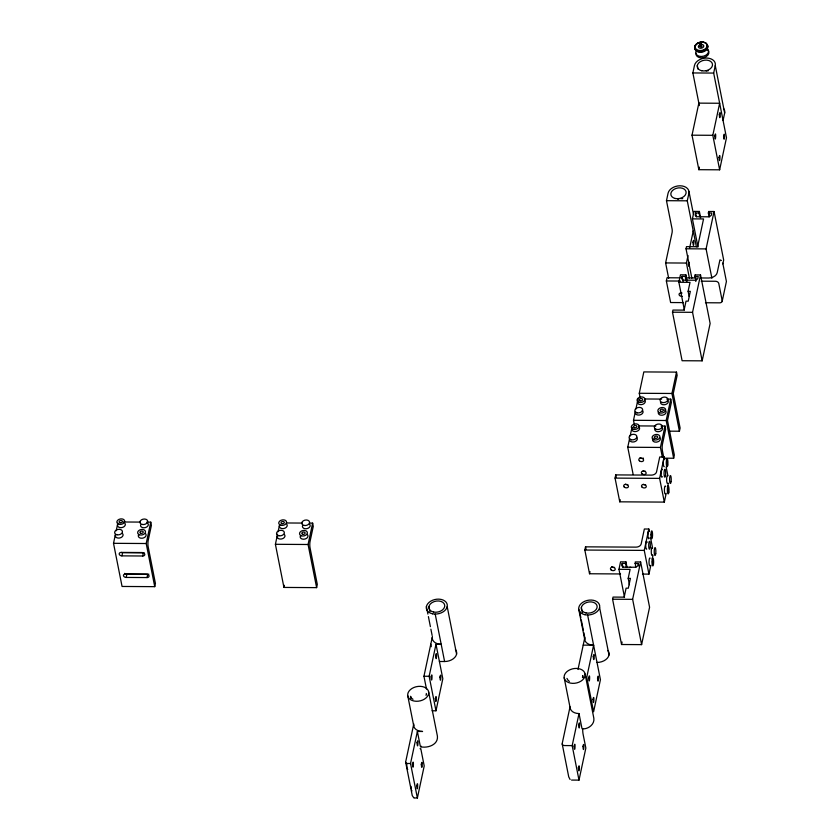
<?xml version="1.0" encoding="UTF-8"?>
<svg xmlns="http://www.w3.org/2000/svg" width="840" height="840" viewBox="0 0 840 840"><rect width="100%" height="100%" fill="white"/><g stroke="black" fill="none" stroke-linecap="round" stroke-linejoin="round"><path stroke-width="1.26" d="M689.336 264.075C689.125 270.68 687.267 260.736 689.189 262.395M146.832 522.134L150.759 522.155L151.4 525.389L148.208 540.341A4.557 0.935 -89.7 0 0 148.166 546.788L155.421 583.443L154.739 586.656L122.062 586.457L113.516 543.323L115.395 534.524M116.204 530.754L117.81 523.215M121.936 555.87A2.425 1.691 12 0 1 119.217 554.127A2.425 1.691 12 0 1 121.254 552.416L142.054 552.542A2.425 1.691 12 0 1 144.764 554.284A2.425 1.691 12 0 1 142.737 555.996L121.936 555.87L122.619 552.668L143.419 552.794A2.425 1.691 12 0 0 144.018 552.731M126.21 577.437A2.425 1.691 12 0 1 123.491 575.694A2.425 1.691 12 0 1 125.528 573.982L146.317 574.109A2.425 1.691 12 0 1 149.037 575.851A2.425 1.691 12 0 1 147 577.563L126.21 577.437L126.892 574.235L147.683 574.35A2.425 1.691 12 0 0 148.827 574.13M142.737 555.996L143.419 552.794M154.739 586.656L146.202 543.522L150.759 522.155M147 577.563L147.683 574.35M310.023 523.11L312.637 523.131L313.278 526.365L310.086 541.317A4.557 0.935 -89.7 0 0 310.044 547.764L317.3 584.42L316.617 587.633L283.941 587.433L275.405 544.299L277.546 534.24M278.082 531.731L279.426 525.452M283.941 587.433L284.393 585.291M316.617 587.633L308.081 544.499L312.637 523.131M413.774 723.933L405.678 761.859A2.279 1.575 -11.2 0 0 407.568 763.476L410.54 763.497L417.375 731.441L422.583 731.472A10.626 7.329 -11.2 0 1 413.658 724.909M426.479 689.042L423.948 676.252L432.38 636.731A10.626 7.329 -11.2 0 0 441.189 644.27L435.992 644.238L429.145 676.284L435.981 710.798L432.086 710.766M414.404 797.979L417.375 798L424.211 765.954L420.798 748.702L420.053 748.692M435.981 710.798L442.817 678.741L435.992 644.238M620.54 573.951L589.533 573.762L584.84 550.043L585.522 546.84L636.027 547.134A4.557 3.14 -11.2 0 0 641.172 543.963L644.364 529L648.816 529.032L649.309 531.531M699.342 105.599L692.874 72.944L694.47 65.468A10.626 7.329 -11.2 0 1 706.461 58.044A10.626 7.329 -11.2 0 1 715.271 65.583L724.658 113.033L723.062 120.508M668.661 278.26L665.616 262.93L672.053 232.796A2.73 0.567 -89.7 0 0 672.074 228.931L666.477 200.686L668.073 193.21A10.626 7.329 -11.2 0 1 680.075 185.787A10.626 7.329 -11.2 0 1 688.874 193.337L687.278 200.812L692.874 229.058A2.73 0.567 -89.7 0 1 692.843 232.922L689.63 247.989M589.533 573.762L589.995 571.63M666.204 493.3L664.325 502.1L619.763 501.827L615.058 478.107L615.741 474.905L651.399 475.115A4.557 3.14 -11.2 0 0 656.534 471.944L659.726 456.981L664.188 457.013L664.682 459.512M569.94 707.27L562.233 743.411A3.035 2.09 -11.2 0 0 564.743 745.563L572.176 745.615L579.012 713.559A10.626 7.329 -11.2 0 1 570.087 706.997M578.004 669.48L584.798 637.644L583.8 632.615M692.013 135.188L698.849 103.131L719.649 103.257L712.814 135.303L719.639 169.816L698.849 169.691L692.013 135.188L712.814 135.303M633.161 474.558L627.753 447.237L629.633 438.438M630.168 435.929L632.048 427.13M634.431 425.009L633.497 420.305L635.376 411.506M635.912 408.996L638.064 398.937M640.196 397.981L639.272 393.288L643.828 371.921L676.505 372.12L677.145 375.354L673.271 393.508L680.106 428.022L679.424 431.225L668.966 431.161M683.519 302.61L670.625 302.536L666.351 280.969L667.034 277.767L680.033 277.841M619.763 501.827L620.214 499.695M719.639 169.816L726.485 137.76L713.675 73.07L715.271 65.583M584.798 637.644A10.626 7.329 -11.2 0 0 593.607 645.194L586.761 677.24L593.597 711.743L600.432 679.697L587.622 614.996M698.849 169.691L699.395 167.129M695.814 281.494L695.153 274.921L700.529 274.932L710.136 323.453L702.156 360.843L682.101 360.728L672.494 312.197L672.956 310.065L684.096 310.128L686.007 301.161L688.233 301.171L690.333 291.344L688.107 291.322L689.105 296.363M684.359 309.96L678.877 282.282L680.474 274.806L685.85 274.858L687.089 281.148M691.845 278.156L686.028 248.787L686.49 246.645L697.63 246.719L703.553 218.935L692.412 218.873L697.977 246.96M692.412 218.873L694.008 211.397L699.384 211.449L700.623 217.739M635.659 567.315L635.24 561.939L640.615 561.95L649.582 607.236L641.602 644.626L621.548 644.511L612.581 599.225L613.043 597.082L624.183 597.156L626.094 588.178L628.32 588.189L630.42 578.361L628.194 578.351L629.454 584.724M624.519 597.345L618.965 569.31L620.561 561.834L625.937 561.887L626.945 566.979M685.85 274.858L685.514 276.413L682.101 276.392L681.629 278.607L682.92 280.151L695.814 280.224L697.767 278.702L698.24 276.486L694.817 276.465M699.384 211.449L699.048 212.993L695.635 212.972L695.163 215.187L696.454 216.731L709.349 216.815L711.291 215.292L711.764 213.066L708.351 213.045L709.097 216.825M625.937 561.887L625.601 563.43L622.188 563.409L621.716 565.625L623.007 567.178L635.901 567.252L637.854 565.73L638.327 563.504L634.904 563.482M689.451 278.387L686.417 263.057L688.023 255.518M571.578 780.077L579.001 780.119L585.848 748.062L583.065 734.045A4.557 0.724 87.7 0 1 582.74 728.553M688.107 291.322L690.018 282.356L678.877 282.282M628.194 578.351L630.105 569.373L618.965 569.31M708.351 213.045L708.687 211.502L714.063 211.512L723.671 260.033L722.851 263.886M662.403 457.391L660.429 447.437L664.997 426.069L661.07 426.048M664.503 458.189L673.659 458.241L666.183 420.504L670.74 399.137L666.824 399.116M679.424 431.225L671.948 393.477L676.505 372.12M621.548 644.511L622.083 642.023M702.156 360.843L692.549 312.322L700.529 274.932M711.9 278.271L706.083 248.903L714.063 211.512M641.602 644.626L632.635 599.34L640.615 561.95M642.495 574.077L648.952 574.119L644.259 550.4L648.816 529.032M664.325 502.1L659.621 478.38L664.188 457.013M648.952 574.119L650.832 565.32M652.176 559.041L652.974 555.272M667.538 487.022L668.346 483.252M673.659 458.241L674.341 455.038L667.506 420.536L671.38 402.37L670.74 399.137M722.19 301.245L726.411 281.463L722.778 263.099M426.038 695.394L426.258 694.649M582.466 677.481L582.74 675.549L583.212 677.901M697.525 51.114A6.069 4.19 -11.2 0 0 701.946 51.566L703.574 51.146A6.531 4.505 -11.2 0 0 707.249 44.888M583.643 728.879C589.008 728.606 594.741 724.028 593.838 718.221L585.091 674.016A10.626 7.329 -11.2 0 0 568.407 670.562A10.626 7.329 -11.2 0 0 570.402 683.099A10.626 7.329 -11.2 0 0 585.091 674.016M692.874 72.944L713.675 73.07M666.477 200.686L687.278 200.812M686.028 248.787L706.083 248.903M665.616 262.93L686.417 263.057M685.23 277.872L695.625 277.935M700.833 277.967L708.624 278.019A7.592 5.229 -11.2 0 0 717.192 272.717L719.933 259.896L721.413 260.484M666.351 280.969L680.537 281.054M701.179 281.18L715.365 281.264A3.035 2.111 12 0 1 718.767 283.437L722.179 300.689A3.035 2.111 12 0 1 719.639 302.831L705.453 302.746M672.494 312.197L692.549 312.322M639.272 393.288L671.948 393.477M644.595 398.979L661.595 399.084M633.497 420.305L666.183 420.504M638.851 425.911L655.841 426.017M627.753 447.237L660.429 447.437M615.058 478.107L659.621 478.38M123.302 521.986L140.301 522.091M286.493 522.974L302.18 523.068M113.516 543.323L146.202 543.522M275.405 544.299L308.081 544.499M584.84 550.043L644.259 550.4M612.581 599.225L632.635 599.34M583.202 645.13L593.607 645.194M439.404 661.49L444.602 661.521A10.626 7.329 -11.2 0 0 454.818 657.405A10.626 7.329 -11.2 0 0 455.417 649.541M423.948 676.252L429.145 676.284M420.808 746.812C427.739 748.346 438.428 744.775 437.409 736.145L428.652 691.929A10.626 7.329 -11.2 0 0 411.968 688.475A10.626 7.329 -11.2 0 0 413.963 701.012A10.626 7.329 -11.2 0 0 428.652 691.929M569.447 681.345L568.848 680.999M413.007 699.258L412.419 698.912M413.826 797.874L412.262 795.585L405.668 762.279M568.166 680.495L566.948 678.384M411.737 698.408L410.508 696.297L410.97 698.649M570.098 779.489L568.732 776.874L562.212 743.967M697.295 65.478L698.009 69.069M708.687 211.502L709.433 215.271M699.048 212.993L699.794 216.773M695.635 212.972L696.381 216.752M688.937 191.394L693.441 214.148M693.252 231L696.392 246.834M695.153 274.921L695.898 278.691M685.514 276.413L686.511 281.442M682.101 276.392L683.099 281.421M664.997 426.069L665.637 429.303L662.445 444.266A4.557 0.935 -89.7 0 0 662.403 450.702L663.841 457.979M666.162 466.998L667.895 475.734M650.549 537.768L652.523 547.764M638.327 563.504L638.831 566.055M615.741 474.905L616.235 477.404M625.601 563.43L626.356 567.252M622.188 563.409L622.944 567.231M599.613 607.582L609.01 655.022M585.522 546.84L586.016 549.328M581.364 607.467L582.372 612.57M579.569 611.226L580.818 617.516M581.312 620.036L583.307 630.105M578.76 609.389L584.745 639.587M579.012 713.559L581.784 727.577A4.557 0.724 87.7 0 0 582.54 728.784M564.175 677.764L570.15 707.962M572.176 745.615L579.001 780.119M447.206 606.659L456.593 654.108M435.204 614.082L444.602 661.521M428.946 606.553L429.954 611.646M426.405 606.533L427.896 614.082M428.4 616.602L430.395 626.661M430.889 629.181L432.138 635.471M430.784 644.207L431.277 646.674M417.375 731.441L420.157 745.458A4.557 0.935 -89.7 0 0 421.281 746.214M407.736 695.678L413.721 725.875M410.54 763.497L417.375 798M426.31 693.462L426.353 694.197M145.74 533.904A3.959 2.73 -11.2 0 1 142.086 538.24A3.959 2.73 -11.2 0 1 138.789 534.461M122.336 533.379A3.948 2.72 -11.2 0 1 119.616 538.02A3.948 2.72 -11.2 0 1 115.615 534.587M124.95 523.32A3.959 2.73 -11.2 0 1 121.296 527.656A3.959 2.73 -11.2 0 1 117.999 523.877M147.588 523.079A3.948 2.72 -11.2 0 1 145.362 527.594A3.948 2.72 -11.2 0 1 140.574 525M122.619 552.668A2.425 1.691 12 0 1 121.391 552.426M126.892 574.235A2.425 1.691 12 0 1 124.667 573.352M723.481 108.465A10.626 7.329 -11.2 0 1 724.658 113.033M706.167 71.033A7.739 5.334 -11.2 0 1 708.162 70.864M707.375 48.657A6.531 4.505 -11.2 0 1 703.71 56.144A6.531 4.505 -11.2 0 1 695.783 51.838M706.556 44.489A6.531 4.505 -11.2 0 1 703.689 51.702L702.051 52.154A6.531 4.505 -11.2 0 1 694.953 47.67M707.648 50.054A6.531 4.505 -11.2 0 1 703.983 57.529A6.531 4.505 -11.2 0 1 696.056 53.235M707.196 44.604A6.531 4.505 -11.2 0 1 703.521 50.873L701.883 51.324A6.531 4.505 -11.2 0 1 694.754 48.027A6.531 4.505 -11.2 0 1 700.466 42.42L702.156 42.273A6.531 4.505 -11.2 0 1 703.773 42.441M705.222 42.913A6.531 4.505 -11.2 0 1 706.388 43.649M700.413 42.147A6.531 4.505 -11.2 0 0 694.701 47.743A6.531 4.505 -11.2 0 0 701.831 51.041L703.469 50.589A6.531 4.505 -11.2 0 0 707.543 45.444A6.531 4.505 -11.2 0 0 702.103 42L700.413 42.221A6.006 4.137 -11.2 0 0 695.153 47.376A6.006 4.137 -11.2 0 0 701.715 50.41L703.227 49.991A6.006 4.137 -11.2 0 0 706.976 45.255A6.006 4.137 -11.2 0 0 701.967 42.095M706.881 45.329A6.069 4.19 -11.2 0 1 703.469 51.146M695.688 49.529A6.069 4.19 -11.2 0 1 695.31 48.499M701.936 51.597A6.531 4.505 -11.2 0 1 695.31 45.927M698.891 43.155A6.531 4.505 -11.2 0 1 700.529 42.704M701.064 44.404A2.74 1.89 -11.2 0 1 703.521 46.883A2.74 1.89 -11.2 0 1 698.964 47.733A2.74 1.89 -11.2 0 1 700.424 44.53M412.052 790.86A4.704 0.966 -89.7 0 1 411.558 790.335M411.201 788.687A4.704 0.966 -89.7 0 1 411.065 786.356M407.778 769.293A4.704 0.966 -89.7 0 1 407.085 768.054M406.928 767.12A4.704 0.966 -89.7 0 1 406.822 763.571M284.225 534.356A3.948 2.72 -11.2 0 1 281.494 538.997A3.948 2.72 -11.2 0 1 277.494 535.563M307.104 534.377A3.959 2.73 -11.2 0 1 304.909 539.059A3.959 2.73 -11.2 0 1 300.31 536.088M286.829 524.297A3.959 2.73 -11.2 0 1 283.647 528.57A3.959 2.73 -11.2 0 1 279.52 525.504M309.467 524.055A3.948 2.72 -11.2 0 1 306.747 528.686A3.948 2.72 -11.2 0 1 302.736 525.263M607.835 650.465A10.626 7.329 -11.2 0 1 607.236 658.329A10.626 7.329 -11.2 0 1 597.02 662.445M649.247 537.947A3.959 0.819 -89.7 0 1 648.175 537.6A3.959 0.819 -89.7 0 1 648.144 532.35A3.959 0.819 -89.7 0 1 649.215 531.426M614.554 567.368A2.425 1.691 12 0 1 611.699 566.633M629.622 567.378A2.425 1.691 12 0 1 630.84 567.347M649.961 565.866A3.959 0.819 -89.7 0 1 649.037 561.708A3.959 0.819 -89.7 0 1 650.118 558.191M646.726 549.077A3.948 0.809 -89.7 0 1 645.76 544.215A3.948 0.809 -89.7 0 1 647.125 542.482M652.46 554.946A3.948 0.809 -89.7 0 1 651.263 551.502A3.948 0.809 -89.7 0 1 652.501 548.111M664.251 466.694A3.959 0.819 -89.7 0 1 663.327 462.536A3.959 0.819 -89.7 0 1 664.398 459.007M627.784 484.554A2.425 1.691 12 0 1 625.391 484.166M645.614 484.669A2.425 1.691 12 0 1 643.22 484.281M665.522 493.563A3.959 0.819 -89.7 0 1 664.398 489.689A3.959 0.819 -89.7 0 1 665.658 486.56M662.288 476.669A3.948 0.809 -89.7 0 1 661.091 473.214A3.948 0.809 -89.7 0 1 662.329 469.833M667.622 483.315A3.948 0.809 -89.7 0 1 666.635 479.483A3.948 0.809 -89.7 0 1 667.674 475.692M638.673 426.731A3.959 2.73 -11.2 0 1 638.505 430.406A3.959 2.73 -11.2 0 1 633.328 431.256A3.959 2.73 -11.2 0 1 632.236 427.791M645.477 471.261A2.425 1.691 12 0 1 643.083 470.873M643.44 458.126A2.425 1.691 12 0 1 640.049 457.58M659.967 437.819A3.959 2.73 -11.2 0 1 656.324 442.155A3.959 2.73 -11.2 0 1 653.026 438.375M636.573 437.304A3.948 2.72 -11.2 0 1 634.357 441.819A3.948 2.72 -11.2 0 1 629.559 439.226M661.825 426.993A3.948 2.72 -11.2 0 1 659.6 431.519A3.948 2.72 -11.2 0 1 654.812 428.915M665.721 410.886A3.959 2.73 -11.2 0 1 662.54 415.17A3.959 2.73 -11.2 0 1 658.413 412.094M664.514 409.994A3.959 2.73 -11.2 0 1 665.207 410.382M642.327 410.361A3.948 2.72 -11.2 0 1 639.597 415.002A3.948 2.72 -11.2 0 1 635.597 411.569M667.569 400.06A3.948 2.72 -11.2 0 1 665.353 404.576A3.948 2.72 -11.2 0 1 660.555 401.982M644.931 400.302A3.959 2.73 -11.2 0 1 641.277 404.639A3.959 2.73 -11.2 0 1 637.99 400.858M677.827 199.311A7.739 5.334 -11.2 0 1 678.783 199.007M680.778 198.65A7.739 5.334 -11.2 0 1 682.752 198.66M681.744 293.097A2.425 1.691 12 0 1 680.61 292.614M682.29 296.352A2.425 1.691 12 0 1 679.056 294.578A2.425 1.691 12 0 1 681.839 293.024M700.035 46.337C702.02 48.857 702.555 43.712 700.035 46.337M700.035 44.373L701.327 44.247L700.035 44.373M700.109 43.901L701.064 43.816L700.109 43.901M700.424 46.316L701.704 46.2L700.424 46.316M651.399 534.524C651.798 540.173 652.418 530.281 651.399 534.524M652.481 561.676C652.88 567.325 653.499 557.445 652.481 561.676M666.771 462.504C667.17 468.153 667.79 458.262 666.771 462.504M667.852 489.657C668.241 495.306 668.861 485.415 667.852 489.657M412.471 764.096C413.259 773.976 414.11 756.577 412.471 764.096M417.039 742.728C417.816 752.609 418.667 735.21 417.039 742.728M416.745 785.663C417.532 795.543 418.373 778.134 416.745 785.663M421.302 764.295C422.09 774.175 422.93 756.777 421.302 764.295M431.088 676.893C431.865 686.774 432.716 669.365 431.088 676.893M435.645 655.525C436.422 665.406 437.272 647.997 435.645 655.525M435.351 698.46C436.139 708.341 436.979 690.932 435.351 698.46M439.919 677.093C440.695 686.973 441.546 669.564 439.919 677.093M574.109 746.214C574.896 756.095 575.736 738.686 574.109 746.214M578.666 724.847C579.453 734.727 580.303 717.318 578.666 724.847M578.382 767.781C579.159 777.662 580.01 760.252 578.382 767.781M582.939 746.413C583.716 756.294 584.567 738.885 582.939 746.413M588.703 677.838C589.481 687.719 590.331 670.32 588.703 677.838M593.26 656.471C594.038 666.351 594.888 648.952 593.26 656.471M592.966 699.405C593.754 709.286 594.594 691.887 592.966 699.405M597.534 678.038C598.311 687.918 599.162 670.52 597.534 678.038M692.916 242.288C693.693 252.168 694.544 234.759 692.916 242.288M714.746 135.912C715.533 145.792 716.373 128.383 714.746 135.912M719.303 114.545C720.09 124.425 720.941 107.016 719.303 114.545M719.019 157.479C719.796 167.359 720.647 149.951 719.019 157.479M723.576 136.112C724.353 145.992 725.203 128.583 723.576 136.112M116.981 534.776A3.948 2.72 -11.2 0 0 122.43 531.405A3.948 2.72 -11.2 0 0 116.235 530.114A3.948 2.72 -11.2 0 0 116.981 534.776M139.493 534.797A3.959 2.73 -11.2 0 0 145.488 531.919A3.959 2.73 -11.2 0 0 139.713 529.988A3.959 2.73 -11.2 0 0 139.493 534.797M140.69 533.316A1.67 1.155 -11.2 0 0 143.22 532.109A1.67 1.155 -11.2 0 0 140.784 531.289A1.67 1.155 -11.2 0 0 140.69 533.316M118.713 524.202A3.959 2.73 -11.2 0 0 124.698 521.336A3.959 2.73 -11.2 0 0 118.923 519.404A3.959 2.73 -11.2 0 0 118.713 524.202M119.91 522.732A1.67 1.155 -11.2 0 0 122.43 521.514A1.67 1.155 -11.2 0 0 119.994 520.706A1.67 1.155 -11.2 0 0 119.91 522.732M142.222 524.465A3.948 2.72 -11.2 0 0 147.683 521.094A3.948 2.72 -11.2 0 0 141.488 519.813A3.948 2.72 -11.2 0 0 142.222 524.465M701.788 70.77A7.739 5.334 -11.2 0 0 712.477 64.155A7.739 5.334 -11.2 0 0 700.34 61.646A7.739 5.334 -11.2 0 0 701.788 70.77M278.859 535.752A3.948 2.72 -11.2 0 0 284.319 532.371A3.948 2.72 -11.2 0 0 278.124 531.09A3.948 2.72 -11.2 0 0 278.859 535.752M301.381 535.773A3.959 2.73 -11.2 0 0 307.367 532.896A3.959 2.73 -11.2 0 0 301.592 530.964A3.959 2.73 -11.2 0 0 301.381 535.773M302.579 534.293A1.67 1.155 -11.2 0 0 305.099 533.075A1.67 1.155 -11.2 0 0 302.663 532.266A1.67 1.155 -11.2 0 0 302.579 534.293M280.592 525.178A3.959 2.73 -11.2 0 0 286.587 522.312A3.959 2.73 -11.2 0 0 280.802 520.38A3.959 2.73 -11.2 0 0 280.592 525.178M281.788 523.698A1.67 1.155 -11.2 0 0 284.308 522.49A1.67 1.155 -11.2 0 0 281.883 521.682A1.67 1.155 -11.2 0 0 281.788 523.698M304.101 525.441A3.948 2.72 -11.2 0 0 309.561 522.071A3.948 2.72 -11.2 0 0 303.366 520.779A3.948 2.72 -11.2 0 0 304.101 525.441M432.569 613.809A10.626 7.329 -11.2 0 0 447.258 604.726A10.626 7.329 -11.2 0 0 430.574 601.272A10.626 7.329 -11.2 0 0 432.569 613.809M433.608 612.045A8.033 5.534 -11.2 0 0 444.707 605.178A8.033 5.534 -11.2 0 0 432.096 602.574A8.033 5.534 -11.2 0 0 433.608 612.045M584.986 614.723A10.626 7.329 -11.2 0 0 599.676 605.64A10.626 7.329 -11.2 0 0 582.992 602.186A10.626 7.329 -11.2 0 0 584.986 614.723M586.026 612.958A8.033 5.534 -11.2 0 0 597.114 606.102A8.033 5.534 -11.2 0 0 584.514 603.488A8.033 5.534 -11.2 0 0 586.026 612.958M652.407 537.033A3.959 0.819 -89.7 0 0 651.808 530.87A3.959 0.819 -89.7 0 0 651 536.582A3.959 0.819 -89.7 0 0 652.407 537.033M653.478 564.186A3.959 0.819 -89.7 0 0 652.89 558.033A3.959 0.819 -89.7 0 0 652.071 563.735A3.959 0.819 -89.7 0 0 653.478 564.186M611.005 569.835A2.425 1.691 12 0 0 615.101 569.73A2.425 1.691 12 0 0 612.392 567.2A2.425 1.691 12 0 0 611.005 569.835M650.202 547.26A3.948 0.809 -89.7 0 0 649.53 541.327A3.948 0.809 -89.7 0 0 648.795 547.228A3.948 0.809 -89.7 0 0 650.202 547.26M655.736 553.529A3.948 0.809 -89.7 0 0 655.074 547.586A3.948 0.809 -89.7 0 0 654.328 553.497A3.948 0.809 -89.7 0 0 655.736 553.529M667.769 465.014A3.959 0.819 -89.7 0 0 667.18 458.85A3.959 0.819 -89.7 0 0 666.361 464.562A3.959 0.819 -89.7 0 0 667.769 465.014M668.85 492.167A3.959 0.819 -89.7 0 0 668.262 486.003A3.959 0.819 -89.7 0 0 667.443 491.715A3.959 0.819 -89.7 0 0 668.85 492.167M624.246 487.032A2.425 1.691 12 0 0 628.331 486.927A2.425 1.691 12 0 0 625.622 484.386A2.425 1.691 12 0 0 624.246 487.032M642.065 487.137A2.425 1.691 12 0 0 646.159 487.032A2.425 1.691 12 0 0 643.44 484.502A2.425 1.691 12 0 0 642.065 487.137M665.563 475.241A3.948 0.809 -89.7 0 0 664.902 469.308A3.948 0.809 -89.7 0 0 664.157 475.209A3.948 0.809 -89.7 0 0 665.563 475.241M671.107 481.509A3.948 0.809 -89.7 0 0 670.436 475.566A3.948 0.809 -89.7 0 0 669.7 481.478A3.948 0.809 -89.7 0 0 671.107 481.509M634.357 427.718A1.67 1.155 -11.2 0 0 636.877 426.51A1.67 1.155 -11.2 0 0 634.452 425.702A1.67 1.155 -11.2 0 0 634.357 427.718M633.161 429.198A3.959 2.73 -11.2 0 0 639.146 426.332A3.959 2.73 -11.2 0 0 633.371 424.399A3.959 2.73 -11.2 0 0 633.161 429.198M653.95 439.782A3.959 2.73 -11.2 0 0 659.936 436.916A3.959 2.73 -11.2 0 0 654.161 434.983A3.959 2.73 -11.2 0 0 653.95 439.782M655.148 438.312A1.67 1.155 -11.2 0 0 657.668 437.094A1.67 1.155 -11.2 0 0 655.231 436.286A1.67 1.155 -11.2 0 0 655.148 438.312M641.928 473.729A2.425 1.691 12 0 0 646.023 473.624A2.425 1.691 12 0 0 643.314 471.082A2.425 1.691 12 0 0 641.928 473.729M639.366 460.782A2.425 1.691 12 0 0 643.461 460.677A2.425 1.691 12 0 0 640.752 458.147A2.425 1.691 12 0 0 639.366 460.782M631.428 439.772A3.948 2.72 -11.2 0 0 636.888 436.391A3.948 2.72 -11.2 0 0 630.683 435.11A3.948 2.72 -11.2 0 0 631.428 439.772M656.67 429.461A3.948 2.72 -11.2 0 0 662.13 426.09A3.948 2.72 -11.2 0 0 655.935 424.798A3.948 2.72 -11.2 0 0 656.67 429.461M659.694 412.85A3.959 2.73 -11.2 0 0 665.679 409.983A3.959 2.73 -11.2 0 0 659.904 408.051A3.959 2.73 -11.2 0 0 659.694 412.85M660.891 411.369A1.67 1.155 -11.2 0 0 663.411 410.161A1.67 1.155 -11.2 0 0 660.986 409.353A1.67 1.155 -11.2 0 0 660.891 411.369M637.172 412.839A3.948 2.72 -11.2 0 0 642.631 409.458A3.948 2.72 -11.2 0 0 636.437 408.177A3.948 2.72 -11.2 0 0 637.172 412.839M662.424 402.528A3.948 2.72 -11.2 0 0 667.874 399.147A3.948 2.72 -11.2 0 0 661.678 397.866A3.948 2.72 -11.2 0 0 662.424 402.528M638.904 402.266A3.959 2.73 -11.2 0 0 644.9 399.399A3.959 2.73 -11.2 0 0 639.125 397.467A3.959 2.73 -11.2 0 0 638.904 402.266M640.101 400.785A1.67 1.155 -11.2 0 0 642.631 399.578A1.67 1.155 -11.2 0 0 640.196 398.769A1.67 1.155 -11.2 0 0 640.101 400.785M675.392 198.513A7.739 5.334 -11.2 0 0 686.091 191.909A7.739 5.334 -11.2 0 0 673.943 189.389A7.739 5.334 -11.2 0 0 675.392 198.513"/></g></svg>
